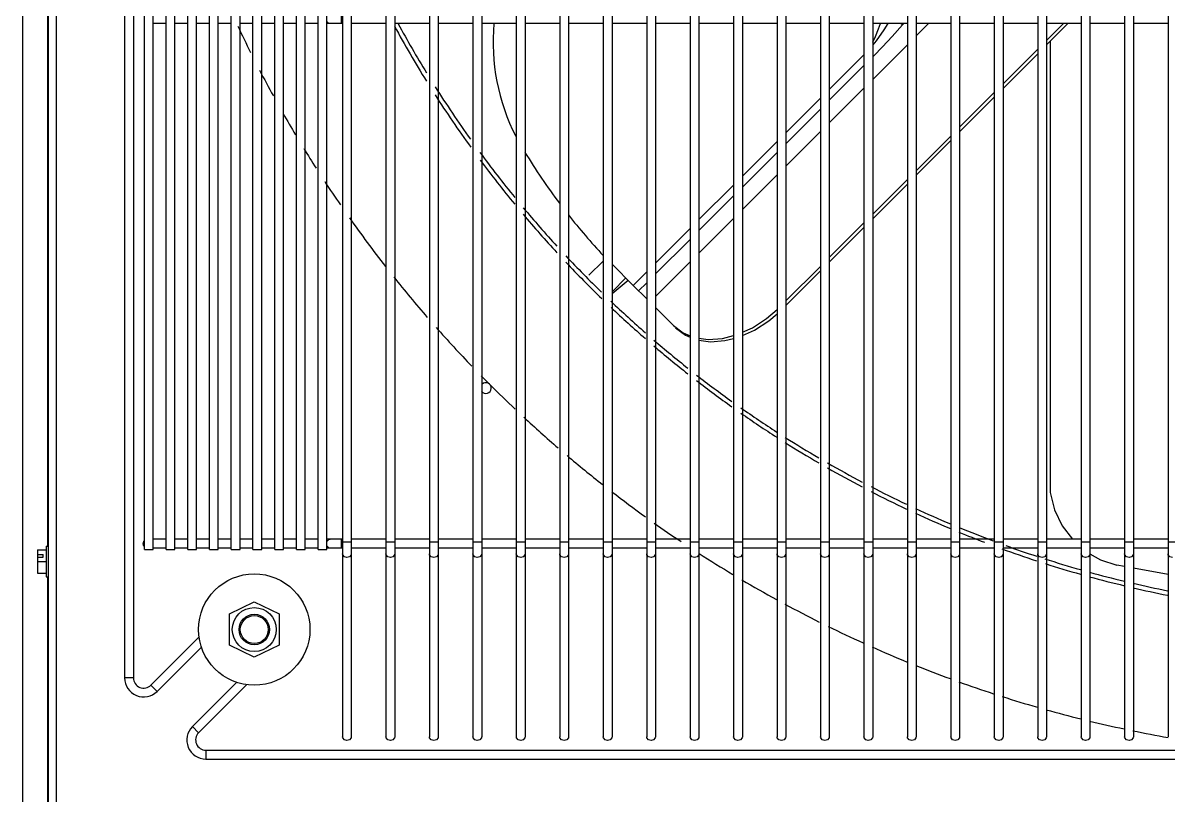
# Model space of a CAD drawing. Header units: metres. Extents: x -367 to 374, y -238 to 224.
# Drawn here: x 238.7818 to 239.1724, y 217.1954 to 217.4589 of the extents above; entities that cross this region are included whole.
import ezdxf
from ezdxf.enums import TextEntityAlignment as Align

# ---------------------------------------------------------------- set-up
doc = ezdxf.new("R2010")
doc.units = ezdxf.units.M
for name, color, linetype in [('ELE-ALIMENTADORES', 160, 'Continuous'), ('LA_BAU_BASES GERAIS_R00$0$ARQ-XREF-ATT', 8, 'Continuous'), ('LA_BAU_BASES GERAIS_R00$0$BASE', 253, 'Continuous'), ('LA_BAU_BASES GERAIS_R00$0$dutos', 31, 'Continuous')]:
    doc.layers.add(name, color=color, linetype=linetype)
doc.styles.add('LA_BAU_BASES GERAIS_R00$0$R60-125-RS', font='romans.shx', dxfattribs={"height": 0.19})
doc.styles.add('LA_BAU_BASES GERAIS_R00$0$R80-100-RS', font='romans.shx', dxfattribs={"height": 0.203})

# ---------------------------------------------------------------- blocks, each defined once
blk = doc.blocks.new('LA_BAU_BASES GERAIS_R00$0$A$C5BA41825')
at = {"layer": 'LA_BAU_BASES GERAIS_R00$0$dutos', "color": 251}
for p, q in [((-27.96822817459252, 38.10962436454304), (-27.96822817459252, 40.29452436454301)), ((-27.95944999999907, 38.10962436454304), (-27.95944999999907, 40.29452436454301)), ((-27.95689999999907, 40.29707436454305), (-27.95689999999907, 38.107074364543)), ((-27.85921130550925, 40.12119266126558), (-27.85921130550925, 39.27525855573538)), ((-27.85621130550925, 40.12119266126558), (-27.85621130550925, 39.27525855573538)), ((-27.84439130550925, 40.12119266126558), (-27.84439130550925, 39.27525855573538)), ((-27.84139130550925, 40.12119266126558), (-27.84139130550925, 39.27525855573538)), ((-27.82957130550925, 40.12119266126558), (-27.82957130550925, 39.27525855573538)), ((-27.82657130550925, 40.12119266126558), (-27.82657130550925, 39.27525855573538)), ((-27.81475130550925, 40.12119266126558), (-27.81475130550925, 39.27525855573538)), ((-27.81175130550925, 40.12119266126558), (-27.81175130550925, 39.27525855573538)), ((-27.79993130550925, 40.12119266126558), (-27.79993130550925, 39.27525855573538)), ((-27.79693130550925, 40.12119266126558), (-27.79693130550925, 39.27525855573538)), ((-27.78511130550925, 40.12119266126558), (-27.78511130550925, 39.27525855573538)), ((-27.78211130550925, 40.12119266126558), (-27.78211130550925, 39.27525855573538)), ((-27.77029130550925, 40.12119266126558), (-27.77029130550925, 39.27525855573538)), ((-27.76729130550925, 40.12119266126558), (-27.76729130550925, 39.27525855573538)), ((-27.75547130550925, 40.12119266126558), (-27.75547130550925, 39.27525855573538)), ((-27.75247130550925, 40.12119266126558), (-27.75247130550925, 39.27525855573538)), ((-27.74065130550925, 40.12119266126558), (-27.74065130550925, 39.27525855573538)), ((-27.73765130550925, 40.12119266126558), (-27.73765130550925, 39.27525855573538)), ((-27.72583130550925, 40.12119266126558), (-27.72583130550925, 39.27525855573538)), ((-27.72283130550925, 40.12119266126558), (-27.72283130550925, 39.27525855573538)), ((-27.71101130550925, 40.12119266126558), (-27.71101130550925, 39.27525855573538)), ((-27.70801130550925, 40.12119266126558), (-27.70801130550925, 39.27525855573538)), ((-27.69619130550925, 40.12119266126558), (-27.69619130550925, 39.27525855573538)), ((-27.69319130550925, 40.12119266126558), (-27.69319130550925, 39.27525855573538)), ((-27.68137130550925, 40.12119266126558), (-27.68137130550925, 39.27525855573538)), ((-27.67837130550925, 40.12119266126558), (-27.67837130550925, 39.27525855573538)), ((-27.66655130550925, 40.12119266126558), (-27.66655130550925, 39.27525855573538)), ((-27.66355130550925, 40.12119266126558), (-27.66355130550925, 39.27525855573538)), ((-27.65173130550925, 40.12119266126558), (-27.65173130550925, 39.27525855573538)), ((-27.64873130550925, 40.12119266126558), (-27.64873130550925, 39.27525855573538)), ((-27.63691130550925, 40.12119266126558), (-27.63691130550925, 39.27525855573538)), ((-27.63391130550925, 40.12119266126558), (-27.63391130550925, 39.27525855573538)), ((-27.62209130550925, 40.12119266126558), (-27.62209130550925, 39.27525855573538)), ((-27.61909130550925, 40.12119266126558), (-27.61909130550925, 39.27525855573538)), ((-27.60727130550925, 40.12119266126558), (-27.60727130550925, 39.27525855573538)), ((-27.60427130550925, 40.12119266126558), (-27.60427130550925, 39.27525855573538)), ((-27.59245130550925, 40.12119266126558), (-27.59245130550925, 39.27525855573538)), ((-27.58945130550925, 40.12119266126558), (-27.58945130550925, 39.27525855573538)), ((-27.57763130550925, 40.12119266126558), (-27.57763130550925, 39.27525855573538)), ((-27.93353130550961, 40.10296685413687), (-27.93353130550961, 39.29536887348809)), ((-27.93053130550961, 40.10296685413687), (-27.93053130550961, 39.29536887348809)), ((-27.92680649603725, 39.33915567005283), (-27.92680649603725, 40.05915567005286)), ((-27.92380649603725, 39.33915567005283), (-27.92380649603725, 40.05915567005286)), ((-27.91939649603725, 39.33915567005283), (-27.91939649603725, 40.05915567005286)), ((-27.91639649603725, 39.33915567005283), (-27.91639649603725, 40.05915567005286)), ((-27.91198649603725, 39.33915567005283), (-27.91198649603725, 40.05915567005286)), ((-27.90898649603725, 39.33915567005283), (-27.90898649603725, 40.05915567005286)), ((-27.90457649603725, 39.33915567005283), (-27.90457649603725, 40.05915567005286)), ((-27.90157649603725, 39.33915567005283), (-27.90157649603725, 40.05915567005286)), ((-27.89716649603725, 39.33915567005283), (-27.89716649603725, 40.05915567005286)), ((-27.89416649603725, 39.33915567005283), (-27.89416649603725, 40.05915567005286)), ((-27.88975649603725, 39.33915567005283), (-27.88975649603725, 40.05915567005286)), ((-27.88675649603725, 39.33915567005283), (-27.88675649603725, 40.05915567005286)), ((-27.88234649603725, 39.33915567005283), (-27.88234649603725, 40.05915567005286)), ((-27.87934649603725, 39.33915567005283), (-27.87934649603725, 40.05915567005286)), ((-27.87493649603725, 39.33915567005283), (-27.87493649603725, 40.05915567005286)), ((-27.87193649603725, 39.33915567005283), (-27.87193649603725, 40.05915567005286)), ((-27.86752649603725, 39.33915567005283), (-27.86752649603725, 40.05915567005286)), ((-27.86452649603725, 39.33915567005283), (-27.86452649603725, 40.05915567005286)), ((-27.95974289321834, 39.34032436454345), (-27.95974289321834, 40.02524436454303)), ((-27.85953130550889, 39.51865567005325), (-27.85953130550889, 39.52165567005318)), ((-27.91939649603725, 39.51865567005325), (-27.92380649603725, 39.51865567005325)), ((-27.91198649603725, 39.51865567005325), (-27.91639649603725, 39.51865567005325)), ((-27.90457649603725, 39.51865567005325), (-27.90898649603725, 39.51865567005325)), ((-27.89716649603725, 39.51865567005325), (-27.90157649603725, 39.51865567005325)), ((-27.88975649603725, 39.51865567005325), (-27.89416649603725, 39.51865567005325)), ((-27.88234649603725, 39.51865567005325), (-27.88675649603725, 39.51865567005325)), ((-27.87493649603725, 39.51865567005325), (-27.87934649603725, 39.51865567005325)), ((-27.86752649603725, 39.51865567005325), (-27.87193649603725, 39.51865567005325)), ((-27.85921130550925, 39.51865567005325), (-27.86452649603725, 39.51865567005325)), ((-27.84439130550925, 39.51865567005325), (-27.85621130550925, 39.51865567005325)), ((-27.82957130550925, 39.51865567005325), (-27.84139130550925, 39.51865567005325)), ((-27.81475130550925, 39.51865567005325), (-27.82657130550925, 39.51865567005325)), ((-27.79993130550925, 39.51865567005325), (-27.81175130550925, 39.51865567005325)), ((-27.78511130550925, 39.51865567005325), (-27.79693130550925, 39.51865567005325)), ((-27.77029130550925, 39.51865567005325), (-27.78211130550925, 39.51865567005325)), ((-27.75547130550925, 39.51865567005325), (-27.76729130550925, 39.51865567005325)), ((-27.74065130550925, 39.51865567005325), (-27.75247130550925, 39.51865567005325)), ((-27.72583130550925, 39.51865567005325), (-27.73765130550925, 39.51865567005325)), ((-27.71101130550925, 39.51865567005325), (-27.72283130550925, 39.51865567005325)), ((-27.69619130550925, 39.51865567005325), (-27.70801130550925, 39.51865567005325)), ((-27.68137130550925, 39.51865567005325), (-27.69319130550925, 39.51865567005325)), ((-27.66655130550925, 39.51865567005325), (-27.67837130550925, 39.51865567005325)), ((-27.66824889891434, 39.51820251389938), (-27.66888866735398, 39.51865567005325)), ((-27.66793981964016, 39.51865567005325), (-27.66824889891434, 39.51820251389938)), ((-27.66779574276053, 39.51865567005325), (-27.66824889891434, 39.51820251389938)), ((-27.65934574276088, 39.51865567005325), (-27.66355130550925, 39.51445010730379)), ((-27.65173130550925, 39.51865567005325), (-27.66355130550925, 39.51865567005325)), ((-27.63691130550925, 39.51865567005325), (-27.64873130550925, 39.51865567005325)), ((-27.62209130550925, 39.51865567005325), (-27.63391130550925, 39.51865567005325)), ((-27.61334574276052, 39.51865567005325), (-27.61909130550925, 39.51291010730449)), ((-27.61179574276088, 39.51865567005325), (-27.61909130550925, 39.51136010730374)), ((-27.60727130550925, 39.51865567005325), (-27.61909130550925, 39.51865567005325)), ((-27.59245130550925, 39.51865567005325), (-27.60427130550925, 39.51865567005325)), ((-27.57763130550925, 39.51865567005325), (-27.58945130550925, 39.51865567005325)), ((-27.66655130550925, 39.51145010730374), (-27.67837130550925, 39.4996301073038)), ((-27.62209130550925, 39.50991010730445), (-27.63391130550925, 39.49809010730451)), ((-27.6178231642347, 39.5126282485794), (-27.6178231642347, 39.35860063319069)), ((-27.68137130550925, 39.50802602690237), (-27.69319130550925, 39.49620603068342)), ((-27.67804488630379, 39.50763771302229), (-27.67837130550925, 39.50796413829539)), ((-27.67804488630379, 39.50763771302229), (-27.67837130550925, 39.50731129389328)), ((-27.62209130550925, 39.50836010730382), (-27.63391130550925, 39.49654010730376)), ((-27.68137130550925, 39.50431129459355), (-27.69319130550925, 39.49249129735244)), ((-27.68137130550925, 39.49663010730376), (-27.69319130550925, 39.48481010730382)), ((-27.63691130550925, 39.49509010730446), (-27.64873130550925, 39.48327010730452)), ((-27.63691130550925, 39.49354010730372), (-27.64873130550925, 39.48172010730377)), ((-27.69619130550925, 39.49320603164233), (-27.70801130550925, 39.48138603542338)), ((-27.69619130550925, 39.48949129805283), (-27.70801130550925, 39.47767130081172)), ((-27.69619130550925, 39.48181010730377), (-27.70801130550925, 39.46999010730383)), ((-27.71101130550925, 39.47838603638343), (-27.72283130550925, 39.46656604016448)), ((-27.65173130550925, 39.48027010730448), (-27.66355130550925, 39.46845010730453)), ((-27.65173130550925, 39.47872010730373), (-27.66355130550925, 39.46690010730379)), ((-27.71101130550925, 39.4746713015121), (-27.72283130550925, 39.462851304271)), ((-27.71101130550925, 39.46699010730379), (-27.72283130550925, 39.45517010730373)), ((-27.72583130550925, 39.46356604112339), (-27.73765130550925, 39.45174604490455)), ((-27.66655130550925, 39.46545010730449), (-27.67837130550925, 39.45363010730455)), ((-27.66655130550925, 39.46390010730374), (-27.67837130550925, 39.4520801073038)), ((-27.72583130550925, 39.45985130497138), (-27.73765130550925, 39.44803130773028)), ((-27.72583130550925, 39.4521701073038), (-27.73765130550925, 39.44035010730374)), ((-27.68137130550925, 39.45063010730451), (-27.69319130550925, 39.43881010730445)), ((-27.74065130550925, 39.44874604586448), (-27.75247130550925, 39.43692604964554)), ((-27.68137130550925, 39.44908010730376), (-27.69319130550925, 39.43726010730381)), ((-27.74065130550925, 39.44503130843066), (-27.75247130550925, 39.43321131119069)), ((-27.77515737005071, 39.43275979760233), (-27.77029130550925, 39.43762586214382)), ((-27.76729130550925, 39.43653975722339), (-27.76007445293616, 39.42932290465035)), ((-27.74065130550925, 39.43735010730381), (-27.75247130550925, 39.42553010730376)), ((-27.69619130550925, 39.43581010730452), (-27.70801130550925, 39.42399010730446)), ((-27.76729130550925, 39.42715547796161), (-27.76259916587834, 39.43184761759255)), ((-27.76729130550925, 39.42651175379285), (-27.76182468158343, 39.43107313329756)), ((-27.75547130550925, 39.43392605060455), (-27.76007445293616, 39.42932290465035)), ((-27.69619130550925, 39.43426010730377), (-27.70801130550925, 39.42244010730383)), ((-27.76007445293616, 39.42932290465035), (-27.75547130550925, 39.42471975722344)), ((-27.75547130550925, 39.43021131189107), (-27.75821708316271, 39.42746553487791)), ((-27.74637648054925, 39.41562493226445), (-27.75247130550925, 39.4217197572234)), ((-27.91939649603725, 39.34265567005252), (-27.92380649603725, 39.34265567005252)), ((-27.91198649603725, 39.34265567005252), (-27.91639649603725, 39.34265567005252)), ((-27.90457649603725, 39.34265567005252), (-27.90898649603725, 39.34265567005252)), ((-27.89716649603725, 39.34265567005252), (-27.90157649603725, 39.34265567005252)), ((-27.88975649603725, 39.34265567005252), (-27.89416649603725, 39.34265567005252)), ((-27.88234649603725, 39.34265567005252), (-27.88675649603725, 39.34265567005252)), ((-27.87493649603725, 39.34265567005252), (-27.87934649603725, 39.34265567005252)), ((-27.86752649603725, 39.34265567005252), (-27.87193649603725, 39.34265567005252)), ((-27.85921130550925, 39.34265567005252), (-27.86452649603725, 39.34265567005252)), ((-27.85953130550889, 39.33965567005248), (-27.85953130550889, 39.34265567005252)), ((-27.85621130550925, 39.34165567005323), (-27.85921130550925, 39.34165567005323)), ((-27.84439130550925, 39.34265567005252), (-27.85621130550925, 39.34265567005252)), ((-27.84139130550925, 39.34165567005323), (-27.84439130550925, 39.34165567005323)), ((-27.82957130550925, 39.34265567005252), (-27.84139130550925, 39.34265567005252)), ((-27.82657130550925, 39.34165567005323), (-27.82957130550925, 39.34165567005323)), ((-27.81475130550925, 39.34265567005252), (-27.82657130550925, 39.34265567005252)), ((-27.81175130550925, 39.34165567005323), (-27.81475130550925, 39.34165567005323)), ((-27.79993130550925, 39.34265567005252), (-27.81175130550925, 39.34265567005252)), ((-27.79693130550925, 39.34165567005323), (-27.79993130550925, 39.34165567005323)), ((-27.78511130550925, 39.34265567005252), (-27.79693130550925, 39.34265567005252)), ((-27.78211130550925, 39.34165567005323), (-27.78511130550925, 39.34165567005323)), ((-27.77029130550925, 39.34265567005252), (-27.78211130550925, 39.34265567005252)), ((-27.76729130550925, 39.34165567005323), (-27.77029130550925, 39.34165567005323)), ((-27.75547130550925, 39.34265567005252), (-27.76729130550925, 39.34265567005252)), ((-27.75247130550925, 39.34165567005323), (-27.75547130550925, 39.34165567005323)), ((-27.74065130550925, 39.34265567005252), (-27.75247130550925, 39.34265567005252)), ((-27.73765130550925, 39.34165567005323), (-27.74065130550925, 39.34165567005323)), ((-27.72583130550925, 39.34265567005252), (-27.73765130550925, 39.34265567005252)), ((-27.72283130550925, 39.34165567005323), (-27.72583130550925, 39.34165567005323)), ((-27.71101130550925, 39.34265567005252), (-27.72283130550925, 39.34265567005252)), ((-27.70801130550925, 39.34165567005323), (-27.71101130550925, 39.34165567005323)), ((-27.69619130550925, 39.34265567005252), (-27.70801130550925, 39.34265567005252)), ((-27.69319130550925, 39.34165567005323), (-27.69619130550925, 39.34165567005323)), ((-27.68137130550925, 39.34265567005252), (-27.69319130550925, 39.34265567005252)), ((-27.67837130550925, 39.34165567005323), (-27.68137130550925, 39.34165567005323)), ((-27.66655130550925, 39.34265567005252), (-27.67837130550925, 39.34265567005252)), ((-27.66355130550925, 39.34165567005323), (-27.66655130550925, 39.34165567005323)), ((-27.65173130550925, 39.34265567005252), (-27.66355130550925, 39.34265567005252)), ((-27.64873130550925, 39.34165567005323), (-27.65173130550925, 39.34165567005323)), ((-27.63691130550925, 39.34265567005252), (-27.64873130550925, 39.34265567005252)), ((-27.63391130550925, 39.34165567005323), (-27.63691130550925, 39.34165567005323)), ((-27.62209130550925, 39.34265567005252), (-27.63391130550925, 39.34265567005252)), ((-27.61909130550925, 39.34165567005323), (-27.62209130550925, 39.34165567005323)), ((-27.60727130550925, 39.34265567005252), (-27.61909130550925, 39.34265567005252)), ((-27.60427130550925, 39.34165567005323), (-27.60727130550925, 39.34165567005323)), ((-27.59245130550925, 39.34265567005252), (-27.60427130550925, 39.34265567005252)), ((-27.58945130550925, 39.34165567005323), (-27.59245130550925, 39.34165567005323)), ((-27.57763130550925, 39.34265567005252), (-27.58945130550925, 39.34265567005252)), ((-27.57463130550925, 39.34165567005323), (-27.57763130550925, 39.34165567005323)), ((-27.96328999999907, 39.33903436454341), (-27.96328999999907, 39.3350743645434)), ((-27.96328999999907, 39.33903436454341), (-27.96023999999943, 39.33903436454341)), ((-27.96328999999907, 39.33748737724522), (-27.96128999999943, 39.33748737724522)), ((-27.96128999999943, 39.33662135184159), (-27.96128999999943, 39.33748737724522)), ((-27.96023999999943, 39.34032436454345), (-27.95944999999907, 39.34032436454345)), ((-27.96023999999943, 39.34032430302818), (-27.96023999999943, 39.32982442605874)), ((-27.92697936373034, 39.34027399217393), (-27.92722745793215, 39.34115567005244)), ((-27.92680649603725, 39.3401289667172), (-27.92697936373034, 39.34027399217393)), ((-27.92680231534415, 39.33915567005283), (-27.92381067673034, 39.33915567005283)), ((-27.91939649603725, 39.33965567005248), (-27.92381067673034, 39.33965567005248)), ((-27.91939231534416, 39.33915567005283), (-27.91640067673034, 39.33915567005283)), ((-27.91198649603725, 39.33965567005248), (-27.91640067673034, 39.33965567005248)), ((-27.91198231534415, 39.33915567005283), (-27.90899067673034, 39.33915567005283)), ((-27.90457649603725, 39.33965567005248), (-27.90899067673034, 39.33965567005248)), ((-27.90457231534416, 39.33915567005283), (-27.90158067673034, 39.33915567005283)), ((-27.89716649603725, 39.33965567005248), (-27.90158067673034, 39.33965567005248)), ((-27.89716231534416, 39.33915567005283), (-27.89417067673034, 39.33915567005283)), ((-27.88975649603725, 39.33965567005248), (-27.89417067673034, 39.33965567005248)), ((-27.88975231534416, 39.33915567005283), (-27.88676067673034, 39.33915567005283)), ((-27.88234649603725, 39.33965567005248), (-27.88676067673034, 39.33965567005248)), ((-27.88234231534416, 39.33915567005283), (-27.87935067673034, 39.33915567005283)), ((-27.87493649603725, 39.33965567005248), (-27.87935067673034, 39.33965567005248)), ((-27.87493231534416, 39.33915567005283), (-27.87194067673034, 39.33915567005283)), ((-27.86752649603725, 39.33965567005248), (-27.87194067673034, 39.33965567005248)), ((-27.86752231534416, 39.33915567005283), (-27.86453067673143, 39.33915567005283)), ((-27.85921130550925, 39.33965567005248), (-27.86453067673143, 39.33965567005248)), ((-27.86382984467725, 39.33972908527801), (-27.86447936372998, 39.34027399217393)), ((-27.86342841982634, 39.33965567005248), (-27.86382984467725, 39.33972908527801)), ((-27.84439130550925, 39.33965567005248), (-27.85621130550925, 39.33965567005248)), ((-27.82957130550925, 39.33965567005248), (-27.84139130550925, 39.33965567005248)), ((-27.81475130550925, 39.33965567005248), (-27.82657130550925, 39.33965567005248)), ((-27.79993130550925, 39.33965567005248), (-27.81175130550925, 39.33965567005248)), ((-27.78511130550925, 39.33965567005248), (-27.79693130550925, 39.33965567005248)), ((-27.77029130550925, 39.33965567005248), (-27.78211130550925, 39.33965567005248)), ((-27.75547130550925, 39.33965567005248), (-27.76729130550925, 39.33965567005248)), ((-27.74065130550925, 39.33965567005248), (-27.75247130550925, 39.33965567005248)), ((-27.72583130550925, 39.33965567005248), (-27.73765130550925, 39.33965567005248)), ((-27.71101130550925, 39.33965567005248), (-27.72283130550925, 39.33965567005248)), ((-27.69619130550925, 39.33965567005248), (-27.70801130550925, 39.33965567005248)), ((-27.68137130550925, 39.33965567005248), (-27.69319130550925, 39.33965567005248)), ((-27.66655130550925, 39.33965567005248), (-27.67837130550925, 39.33965567005248)), ((-27.65173130550925, 39.33965567005248), (-27.66355130550925, 39.33965567005248)), ((-27.63691130550925, 39.33965567005248), (-27.64873130550925, 39.33965567005248)), ((-27.62209130550925, 39.33965567005248), (-27.63391130550925, 39.33965567005248)), ((-27.60727130550925, 39.33965567005248), (-27.61909130550925, 39.33965567005248)), ((-27.59245130550925, 39.33965567005248), (-27.60427130550925, 39.33965567005248)), ((-27.57763130550925, 39.33965567005248), (-27.58945130550925, 39.33965567005248)), ((-27.96328999999907, 39.33662135184159), (-27.96128999999943, 39.33662135184159)), ((-27.96328999999907, 39.3350743645434), (-27.96328999999907, 39.3311143645434)), ((-27.96328999999907, 39.3350743645434), (-27.96023999999943, 39.3350743645434)), ((-27.59245130550925, 39.33332639895866), (-27.59514106186634, 39.33382066510637)), ((-27.96328999999907, 39.3311143645434), (-27.96023999999943, 39.3311143645434)), ((-27.96023999999943, 39.32982436454336), (-27.95944999999907, 39.32982436454336)), ((-27.95974289321834, 39.07432436454269), (-27.95974289321834, 39.32982436454336)), ((-27.57763130550925, 39.33060309493248), (-27.58945130550925, 39.33277512284019)), ((-27.89781213244852, 39.31719037583616), (-27.88931213244816, 39.32131984311434)), ((-27.88931213244816, 39.32131984311434), (-27.88081213244779, 39.31719037583616)), ((-27.89781213244852, 39.30654931039146), (-27.89781213244852, 39.31719037583616)), ((-27.88081213244779, 39.31719037583616), (-27.88081213244779, 39.30654931039146)), ((-27.92455643177507, 39.29289399975437), (-27.90812311313507, 39.30932731839437)), ((-27.88931213244816, 39.30241984311431), (-27.89781213244852, 39.30654931039146)), ((-27.88081213244779, 39.30654931039146), (-27.88931213244816, 39.30241984311431)), ((-27.9224351114318, 39.29077267941102), (-27.90732691144088, 39.30588087940191)), ((-27.93053130550961, 39.29536887348809), (-27.93353130550961, 39.29536887348809)), ((-27.92455643177507, 39.29289399975437), (-27.9224351114318, 39.29077267941102)), ((-27.89530869899507, 39.29385746128628), (-27.91041429615107, 39.2787518641303)), ((-27.89186349380343, 39.29306002579142), (-27.9082929758078, 39.27663054378706)), ((-27.9082929758078, 39.27663054378706), (-27.91041429615107, 39.2787518641303)), ((-27.90581810207398, 39.27065567005252), (-27.90581810207398, 39.26765567005248)), ((-27.90581810207398, 39.27065567005252), (-27.09822212376162, 39.27065567005252)), ((-27.90581810207398, 39.26765567005248), (-27.09822212376162, 39.26765567005248))]:
    blk.add_line(p, q, dxfattribs=at)
for points in [[(-27.86342841982634, 39.51865567005325), (-27.86382984467725, 39.51872908527866), (-27.86447936372998, 39.5192739921747), (-27.86452649603725, 39.51944149110273)], [(-27.67837130550925, 39.51231232046234), (-27.67743850935761, 39.51423697971109), (-27.67635735872889, 39.51681383267396), (-27.67569636354271, 39.51865567005325)], [(-27.67322324043434, 39.51865567005325), (-27.67456245762379, 39.51650471550374), (-27.67724301296343, 39.51276757041978), (-27.67837130550925, 39.51137908487942)], [(-27.66824889891434, 39.51820251389938), (-27.67174480238343, 39.51423153530448), (-27.67501079567071, 39.51073174275109), (-27.67804488630379, 39.50763771302229)], [(-27.72283130550925, 39.41332341955035), (-27.71942302562888, 39.4148620012096), (-27.71458998859688, 39.41798786580489), (-27.71101130550925, 39.42110053664555)], [(-27.72283130550925, 39.41219856542125), (-27.71864802562852, 39.41408700121031), (-27.71381498859652, 39.41721286580446), (-27.71101130550925, 39.41965145630888)], [(-27.74637648054925, 39.41562493226445), (-27.74304251996343, 39.41310618318926), (-27.74065130550925, 39.41215069437646)], [(-27.74560148054998, 39.41484993226413), (-27.74226751996307, 39.41233118318996), (-27.74065130550925, 39.41168537125577)], [(-27.73765130550925, 39.41130897499465), (-27.73446785765507, 39.41086644816812), (-27.72955667539579, 39.411231533982), (-27.72583130550925, 39.41222090448161)], [(-27.73765130550925, 39.410641706707), (-27.7336928576547, 39.4100914481678), (-27.72878167539653, 39.41045653398157), (-27.72583130550925, 39.41124008273505)], [(-27.6178231642347, 39.35860063319069), (-27.6163342220318, 39.35273862642157), (-27.61373449844888, 39.34730273020955), (-27.61025685369325, 39.34265567005252)], [(-27.92722745793215, 39.34115567005244), (-27.92697936373034, 39.34203734793107), (-27.92680649603725, 39.34218237338882)], [(-27.86452649603725, 39.34186984900305), (-27.86447936372998, 39.34203734793107), (-27.86382984467725, 39.34258225482699), (-27.86342841982634, 39.34265567005252)], [(-27.85771130550925, 39.33645951763037), (-27.85859298338779, 39.33670761183214), (-27.8591378902838, 39.33735713088481), (-27.85921130550925, 39.33775855573572)], [(-27.85621130550925, 39.33775855573572), (-27.85628472073471, 39.33735713088481), (-27.8568296276307, 39.33670761183214), (-27.85771130550925, 39.33645951763037)], [(-27.84289130550925, 39.33645951763037), (-27.84377298338779, 39.33670761183214), (-27.8443178902838, 39.33735713088481), (-27.84439130550925, 39.33775855573572)], [(-27.84139130550925, 39.33775855573572), (-27.84146472073471, 39.33735713088481), (-27.8420096276307, 39.33670761183214), (-27.84289130550925, 39.33645951763037)], [(-27.82807130550925, 39.33645951763037), (-27.82895298338779, 39.33670761183214), (-27.8294978902838, 39.33735713088481), (-27.82957130550925, 39.33775855573572)], [(-27.82657130550925, 39.33775855573572), (-27.82664472073471, 39.33735713088481), (-27.8271896276307, 39.33670761183214), (-27.82807130550925, 39.33645951763037)], [(-27.81325130550925, 39.33645951763037), (-27.81413298338779, 39.33670761183214), (-27.8146778902838, 39.33735713088481), (-27.81475130550925, 39.33775855573572)], [(-27.81175130550925, 39.33775855573572), (-27.81182472073471, 39.33735713088481), (-27.81236962763071, 39.33670761183214), (-27.81325130550925, 39.33645951763037)], [(-27.79843130550925, 39.33645951763037), (-27.79931298338779, 39.33670761183214), (-27.7998578902838, 39.33735713088481), (-27.79993130550925, 39.33775855573572)], [(-27.79693130550925, 39.33775855573572), (-27.79700472073471, 39.33735713088481), (-27.79754962763071, 39.33670761183214), (-27.79843130550925, 39.33645951763037)], [(-27.78361130550925, 39.33645951763037), (-27.78449298338779, 39.33670761183214), (-27.7850378902838, 39.33735713088481), (-27.78511130550925, 39.33775855573572)], [(-27.78211130550925, 39.33775855573572), (-27.7821847207347, 39.33735713088481), (-27.78272962763071, 39.33670761183214), (-27.78361130550925, 39.33645951763037)], [(-27.76879130550925, 39.33645951763037), (-27.7696729833878, 39.33670761183214), (-27.7702178902838, 39.33735713088481), (-27.77029130550925, 39.33775855573572)], [(-27.76729130550925, 39.33775855573572), (-27.7673647207347, 39.33735713088481), (-27.76790962763071, 39.33670761183214), (-27.76879130550925, 39.33645951763037)], [(-27.75397130550925, 39.33645951763037), (-27.7548529833878, 39.33670761183214), (-27.7553978902838, 39.33735713088481), (-27.75547130550925, 39.33775855573572)], [(-27.75247130550925, 39.33775855573572), (-27.7525447207347, 39.33735713088481), (-27.75308962763071, 39.33670761183214), (-27.75397130550925, 39.33645951763037)], [(-27.73915130550925, 39.33645951763037), (-27.7400329833878, 39.33670761183214), (-27.7405778902838, 39.33735713088481), (-27.74065130550925, 39.33775855573572)], [(-27.73765130550925, 39.33775855573572), (-27.7377247207347, 39.33735713088481), (-27.73826962763071, 39.33670761183214), (-27.73915130550925, 39.33645951763037)], [(-27.72433130550925, 39.33645951763037), (-27.7252129833878, 39.33670761183214), (-27.72575789028379, 39.33735713088481), (-27.72583130550925, 39.33775855573572)], [(-27.72283130550925, 39.33775855573572), (-27.7229047207347, 39.33735713088481), (-27.72344962763071, 39.33670761183214), (-27.72433130550925, 39.33645951763037)], [(-27.70951130550925, 39.33645951763037), (-27.7103929833878, 39.33670761183214), (-27.71093789028379, 39.33735713088481), (-27.71101130550925, 39.33775855573572)], [(-27.70801130550925, 39.33775855573572), (-27.7080847207347, 39.33735713088481), (-27.70862962763071, 39.33670761183214), (-27.70951130550925, 39.33645951763037)], [(-27.69469130550925, 39.33645951763037), (-27.6955729833878, 39.33670761183214), (-27.69611789028379, 39.33735713088481), (-27.69619130550925, 39.33775855573572)], [(-27.69319130550925, 39.33775855573572), (-27.6932647207347, 39.33735713088481), (-27.69380962763071, 39.33670761183214), (-27.69469130550925, 39.33645951763037)], [(-27.67987130550925, 39.33645951763037), (-27.6807529833878, 39.33670761183214), (-27.68129789028379, 39.33735713088481), (-27.68137130550925, 39.33775855573572)], [(-27.67837130550925, 39.33775855573572), (-27.6784447207347, 39.33735713088481), (-27.67898962763071, 39.33670761183214), (-27.67987130550925, 39.33645951763037)], [(-27.66505130550925, 39.33645951763037), (-27.6659329833878, 39.33670761183214), (-27.66647789028379, 39.33735713088481), (-27.66655130550925, 39.33775855573572)], [(-27.66355130550925, 39.33775855573572), (-27.6636247207347, 39.33735713088481), (-27.66416962763071, 39.33670761183214), (-27.66505130550925, 39.33645951763037)], [(-27.65023130550925, 39.33645951763037), (-27.6511129833878, 39.33670761183214), (-27.65165789028379, 39.33735713088481), (-27.65173130550925, 39.33775855573572)], [(-27.64873130550925, 39.33775855573572), (-27.6488047207347, 39.33735713088481), (-27.64934962763071, 39.33670761183214), (-27.65023130550925, 39.33645951763037)], [(-27.63541130550925, 39.33645951763037), (-27.6362929833878, 39.33670761183214), (-27.63683789028379, 39.33735713088481), (-27.63691130550925, 39.33775855573572)], [(-27.63391130550925, 39.33775855573572), (-27.6339847207347, 39.33735713088481), (-27.63452962763071, 39.33670761183214), (-27.63541130550925, 39.33645951763037)], [(-27.62059130550925, 39.33645951763037), (-27.6214729833878, 39.33670761183214), (-27.62201789028379, 39.33735713088481), (-27.62209130550925, 39.33775855573572)], [(-27.61909130550925, 39.33775855573572), (-27.6191647207347, 39.33735713088481), (-27.61970962763071, 39.33670761183214), (-27.62059130550925, 39.33645951763037)], [(-27.60577130550925, 39.33645951763037), (-27.6066529833878, 39.33670761183214), (-27.60719789028379, 39.33735713088481), (-27.60727130550925, 39.33775855573572)], [(-27.60427130550925, 39.33775855573572), (-27.60434472073471, 39.33735713088481), (-27.6048896276307, 39.33670761183214), (-27.60577130550925, 39.33645951763037)], [(-27.60427636345252, 39.33774986095909), (-27.60065330848743, 39.33564224973429), (-27.59514106186634, 39.33382066510637)], [(-27.59095130550925, 39.33645951763037), (-27.5918329833878, 39.33670761183214), (-27.59237789028379, 39.33735713088481), (-27.59245130550925, 39.33775855573572)], [(-27.58945130550925, 39.33775855573572), (-27.58952472073471, 39.33735713088481), (-27.5900696276307, 39.33670761183214), (-27.59095130550925, 39.33645951763037)], [(-27.57613130550925, 39.33645951763037), (-27.5770129833878, 39.33670761183214), (-27.57755789028379, 39.33735713088481), (-27.57763130550925, 39.33775855573572)], [(-27.85771130550925, 39.27395951762992), (-27.85859298338779, 39.2742076118318), (-27.8591378902838, 39.27485713088447), (-27.85920600364525, 39.27525855573538)], [(-27.85621660737325, 39.27525855573538), (-27.85628472073471, 39.27485713088447), (-27.8568296276307, 39.2742076118318), (-27.85771130550925, 39.27395951762992)], [(-27.84289130550925, 39.27395951762992), (-27.84377298338779, 39.2742076118318), (-27.8443178902838, 39.27485713088447), (-27.84438600364525, 39.27525855573538)], [(-27.84139660737325, 39.27525855573538), (-27.84146472073471, 39.27485713088447), (-27.8420096276307, 39.2742076118318), (-27.84289130550925, 39.27395951762992)], [(-27.82807130550925, 39.27395951762992), (-27.82895298338779, 39.2742076118318), (-27.8294978902838, 39.27485713088447), (-27.82956600364525, 39.27525855573538)], [(-27.82657660737325, 39.27525855573538), (-27.82664472073471, 39.27485713088447), (-27.8271896276307, 39.2742076118318), (-27.82807130550925, 39.27395951762992)], [(-27.81325130550925, 39.27395951762992), (-27.81413298338779, 39.2742076118318), (-27.8146778902838, 39.27485713088447), (-27.81474600364525, 39.27525855573538)], [(-27.81175660737325, 39.27525855573538), (-27.81182472073471, 39.27485713088447), (-27.81236962763071, 39.2742076118318), (-27.81325130550925, 39.27395951762992)], [(-27.79843130550925, 39.27395951762992), (-27.79931298338779, 39.2742076118318), (-27.7998578902838, 39.27485713088447), (-27.79992600364525, 39.27525855573538)], [(-27.79693660737325, 39.27525855573538), (-27.79700472073471, 39.27485713088447), (-27.79754962763071, 39.2742076118318), (-27.79843130550925, 39.27395951762992)], [(-27.78361130550925, 39.27395951762992), (-27.78449298338779, 39.2742076118318), (-27.7850378902838, 39.27485713088447), (-27.78510600364525, 39.27525855573538)], [(-27.78211660737325, 39.27525855573538), (-27.7821847207347, 39.27485713088447), (-27.78272962763071, 39.2742076118318), (-27.78361130550925, 39.27395951762992)], [(-27.76879130550925, 39.27395951762992), (-27.7696729833878, 39.2742076118318), (-27.7702178902838, 39.27485713088447), (-27.77028600364525, 39.27525855573538)], [(-27.76729660737325, 39.27525855573538), (-27.7673647207347, 39.27485713088447), (-27.76790962763071, 39.2742076118318), (-27.76879130550925, 39.27395951762992)], [(-27.75397130550925, 39.27395951762992), (-27.7548529833878, 39.2742076118318), (-27.7553978902838, 39.27485713088447), (-27.75546600364525, 39.27525855573538)], [(-27.75247660737325, 39.27525855573538), (-27.7525447207347, 39.27485713088447), (-27.75308962763071, 39.2742076118318), (-27.75397130550925, 39.27395951762992)], [(-27.73915130550925, 39.27395951762992), (-27.7400329833878, 39.2742076118318), (-27.7405778902838, 39.27485713088447), (-27.74064600364525, 39.27525855573538)], [(-27.73765660737325, 39.27525855573538), (-27.7377247207347, 39.27485713088447), (-27.73826962763071, 39.2742076118318), (-27.73915130550925, 39.27395951762992)], [(-27.72433130550925, 39.27395951762992), (-27.7252129833878, 39.2742076118318), (-27.72575789028379, 39.27485713088447), (-27.72582600364525, 39.27525855573538)], [(-27.72283660737325, 39.27525855573538), (-27.7229047207347, 39.27485713088447), (-27.72344962763071, 39.2742076118318), (-27.72433130550925, 39.27395951762992)], [(-27.70951130550925, 39.27395951762992), (-27.7103929833878, 39.2742076118318), (-27.71093789028379, 39.27485713088447), (-27.71100600364525, 39.27525855573538)], [(-27.70801660737325, 39.27525855573538), (-27.7080847207347, 39.27485713088447), (-27.70862962763071, 39.2742076118318), (-27.70951130550925, 39.27395951762992)], [(-27.69469130550925, 39.27395951762992), (-27.6955729833878, 39.2742076118318), (-27.69611789028379, 39.27485713088447), (-27.69618600364525, 39.27525855573538)], [(-27.69319660737325, 39.27525855573538), (-27.6932647207347, 39.27485713088447), (-27.69380962763071, 39.2742076118318), (-27.69469130550925, 39.27395951762992)], [(-27.67987130550925, 39.27395951762992), (-27.6807529833878, 39.2742076118318), (-27.68129789028379, 39.27485713088447), (-27.68136600364525, 39.27525855573538)], [(-27.67837660737325, 39.27525855573538), (-27.6784447207347, 39.27485713088447), (-27.67898962763071, 39.2742076118318), (-27.67987130550925, 39.27395951762992)], [(-27.66505130550925, 39.27395951762992), (-27.6659329833878, 39.2742076118318), (-27.66647789028379, 39.27485713088447), (-27.66654600364525, 39.27525855573538)], [(-27.66355660737325, 39.27525855573538), (-27.6636247207347, 39.27485713088447), (-27.66416962763071, 39.2742076118318), (-27.66505130550925, 39.27395951762992)], [(-27.65023130550925, 39.27395951762992), (-27.6511129833878, 39.2742076118318), (-27.65165789028379, 39.27485713088447), (-27.65172600364525, 39.27525855573538)], [(-27.64873660737325, 39.27525855573538), (-27.6488047207347, 39.27485713088447), (-27.64934962763071, 39.2742076118318), (-27.65023130550925, 39.27395951762992)], [(-27.63541130550925, 39.27395951762992), (-27.6362929833878, 39.2742076118318), (-27.63683789028379, 39.27485713088447), (-27.63690600364525, 39.27525855573538)], [(-27.63391660737325, 39.27525855573538), (-27.6339847207347, 39.27485713088447), (-27.63452962763071, 39.2742076118318), (-27.63541130550925, 39.27395951762992)], [(-27.62059130550925, 39.27395951762992), (-27.6214729833878, 39.2742076118318), (-27.62201789028379, 39.27485713088447), (-27.62208600364525, 39.27525855573538)], [(-27.61909660737325, 39.27525855573538), (-27.6191647207347, 39.27485713088447), (-27.61970962763071, 39.2742076118318), (-27.62059130550925, 39.27395951762992)], [(-27.60577130550925, 39.27395951762992), (-27.6066529833878, 39.2742076118318), (-27.60719789028379, 39.27485713088447), (-27.60726600364525, 39.27525855573538)], [(-27.60427660737325, 39.27525855573538), (-27.60434472073471, 39.27485713088447), (-27.6048896276307, 39.2742076118318), (-27.60577130550925, 39.27395951762992)], [(-27.59095130550925, 39.27395951762992), (-27.5918329833878, 39.2742076118318), (-27.59237789028379, 39.27485713088447), (-27.59244600364525, 39.27525855573538)], [(-27.58945660737325, 39.27525855573538), (-27.58952472073471, 39.27485713088447), (-27.5900696276307, 39.2742076118318), (-27.59095130550925, 39.27395951762992)]]:
    blk.add_lwpolyline(points, dxfattribs=at)
for radius in [0.01900000000036363, 0.007499999999999997, 0.005200000000363635, 0.004762499999999999]:
    blk.add_circle((-27.88931213244816, 39.31186984311432), radius, dxfattribs=at)
for centre, radius, start, end in [((-27.50203099999907, 39.70257436454335), 0.4341807889319999, 205.1852872673036, 206.5039879902899), ((-27.50203099999907, 39.70257436454335), 0.3864947102519999, 208.5705148056124, 211.7778879680266), ((-27.50203099999907, 39.70257436454335), 0.3850000000003635, 208.5419388295616, 211.4327847215643), ((-27.73785842992307, 39.51223259319647), 0.07000000000036362, 174.7263894908697, 207.2438959851943), ((-27.50203099999907, 39.70257436454335), 0.4341807889319999, 207.4009851191789, 208.7184136646434), ((-27.50203099999907, 39.70257436454335), 0.3864947102519999, 212.5920605367158, 215.7996545789956), ((-27.50203099999907, 39.70257436454335), 0.3850000000003635, 212.2501111785932, 215.470230614418), ((-27.50203099999907, 39.70257436454335), 0.4341807889319999, 209.6132149109955, 210.7359093333116), ((-27.50203099999907, 39.70257436454335), 0.4341807889319999, 211.4488799940165, 212.4981622271382), ((-27.50203099999907, 39.70257436454335), 0.3850000000003635, 216.2873601430978, 219.1974593152942), ((-27.61371527700052, 39.58604935944925), 0.2144314280116363, 211.2765163045033, 216.8860897571837), ((-27.50203099999907, 39.70257436454335), 0.3864947102519999, 216.6135813493073, 219.4509389117169), ((-27.50203099999907, 39.70257436454335), 0.4341807889319999, 213.2124725895236, 214.4782915343879), ((-27.50203099999907, 39.70257436454335), 0.3850000000003635, 219.8574915055501, 222.4574934789496), ((-27.50203099999907, 39.70257436454335), 0.4341807889319999, 215.1925033619139, 217.9171536827074), ((-27.50203099999907, 39.70257436454335), 0.3864947102519999, 220.1083919320313, 222.6982809301826), ((-27.61371527700052, 39.58604935944925), 0.2144314280116363, 218.2212211714488, 223.102965948898), ((-27.50203099999907, 39.70257436454335), 0.3850000000003635, 223.1173196434002, 225.7171036923288), ((-27.50203099999907, 39.70257436454335), 0.3864947102519999, 223.3555520759066, 225.9453114233371), ((-27.50203099999907, 39.70257436454335), 0.4341807889319999, 218.5167810905748, 220.8810905896459), ((-27.50203099999907, 39.70257436454335), 0.3850000000003635, 226.3770252612603, 228.7488520417835), ((-27.50203099999907, 39.70257436454335), 0.3864947102519999, 226.6026986393187, 228.9338776288837), ((-27.50203099999907, 39.70257436454335), 0.4341807889319999, 221.4819438996138, 223.8542486623163), ((-27.50203099999907, 39.70257436454335), 0.3864947102519999, 229.4980134543683, 231.7207989138537), ((-27.50203099999907, 39.70257436454335), 0.3850000000003635, 229.3151762930987, 231.5465773603364), ((-27.50203099999907, 39.70257436454335), 0.4341807889319999, 224.4579280184329, 224.9557383322423), ((-27.81032955659725, 39.39427580794518), 0.001849999999636363, 216.874640373919, 134.9999999997854), ((-27.50203099999907, 39.70257436454335), 0.3864947102519999, 232.2849922697826, 234.5081193115143), ((-27.50203099999907, 39.70257436454335), 0.3850000000003635, 232.1129558315122, 234.3446867473132), ((-27.50203099999907, 39.70257436454335), 0.4341807889319999, 225.0442616673263, 226.6083238475118), ((-27.50203099999907, 39.70257436454335), 0.4341807889319999, 227.1360154453951, 229.2111762322424), ((-27.50203099999907, 39.70257436454335), 0.3850000000003635, 234.9111784379377, 237.1120573724311), ((-27.50203099999907, 39.70257436454335), 0.3864947102519999, 235.0724285231665, 237.248934064615), ((-27.50203099999907, 39.70257436454335), 0.3850000000003635, 237.6201590245909, 239.6225466190408), ((-27.50203099999907, 39.70257436454335), 0.3864947102519999, 237.7550862136367, 239.7497700359825), ((-27.50203099999907, 39.70257436454335), 0.4341807889319999, 229.737080601405, 231.8073226829098), ((-27.50203099999907, 39.70257436454335), 0.3850000000003635, 240.1308483526246, 242.1336603262025), ((-27.50203099999907, 39.70257436454335), 0.3864947102519999, 240.2561111506694, 242.251179761403), ((-27.50203099999907, 39.70257436454335), 0.4341807889319999, 232.3325205581579, 234.2255179188764), ((-27.50203099999907, 39.70257436454335), 0.3850000000003635, 242.6419773949281, 244.6444858526054), ((-27.50203099999907, 39.70257436454335), 0.3864947102519999, 242.7575272326258, 244.7522611515999), ((-27.50203099999907, 39.70257436454335), 0.3850000000003635, 245.1526335145114, 247.096336127603), ((-27.50203099999907, 39.70257436454335), 0.3864947102519999, 245.2584323735019, 247.1875632236372), ((-27.50203099999907, 39.70257436454335), 0.4341807889319999, 234.7020582665748, 236.1738920095042), ((-27.50203099999907, 39.70257436454335), 0.3864947102519999, 247.6584359686308, 249.0479008077603), ((-27.50203099999907, 39.70257436454335), 0.3850000000003635, 247.5690447699752, 249.4311722065981), ((-27.50203099999907, 39.70257436454335), 0.4341807889319999, 237.1451018625899, 238.9357891962204), ((-27.50203099999907, 39.70257436454335), 0.3864947102519999, 249.9840612177558, 251.8385551126102), ((-27.50203099999907, 39.70257436454335), 0.3850000000003635, 250.1177149277113, 251.7831536177023), ((-27.50203099999907, 39.70257436454335), 0.3850000000003635, 252.2058383471208, 254.0995700499647), ((-27.50203099999907, 39.70257436454335), 0.3864947102519999, 252.3092198601978, 254.1636754751694), ((-27.50203099999907, 39.70257436454335), 0.3850000000003635, 254.5720973901485, 256.4074588981149), ((-27.50203099999907, 39.70257436454335), 0.3864947102519999, 254.6343776505616, 256.4602741716335), ((-27.50203099999907, 39.70257436454335), 0.4341807889319999, 239.4115890131667, 241.192681558459), ((-27.50203099999907, 39.70257436454335), 0.3864947102519999, 256.9116235435296, 258.6898778201463), ((-27.50203099999907, 39.70257436454335), 0.3850000000003635, 256.8605617551362, 258.6457216051311), ((-27.50203099999907, 39.70257436454335), 0.4341807889319999, 241.6342687042486, 243.3760773203135), ((-27.50203099999907, 39.70257436454335), 0.4341807889319999, 243.8183973970612, 245.5605377514651), ((-27.50203099999907, 39.70257436454335), 0.4341807889319999, 246.0022928475839, 247.7273009256815), ((-27.50203099999907, 39.70257436454335), 0.4341807889319999, 248.1449127907309, 249.7930517060089), ((-27.92703130550888, 39.29536887348809), 0.006499999999636361, 180, 314.9999999997854), ((-27.92703130550888, 39.29536887348809), 0.003499999999636363, 180, 314.9999999997854), ((-27.50203099999907, 39.70257436454335), 0.4341807889319999, 250.2118424867625, 251.8624935450005), ((-27.50203099999907, 39.70257436454335), 0.4341807889319999, 252.2813784426603, 253.9302562426441), ((-27.50203099999907, 39.70257436454335), 0.4341807889319999, 254.3481481338729, 255.9586961810449), ((-27.90581810207398, 39.27415567005323), 0.006499999999636361, 134.9999999997854, 270), ((-27.50203099999907, 39.70257436454335), 0.4341807889319999, 256.3624301641033, 257.9550221985967), ((-27.90581810207398, 39.27415567005323), 0.003499999999636363, 134.9999999997854, 270), ((-27.50203099999907, 39.70257436454335), 0.4341807889319999, 258.3595154186769, 259.9695517567376)]:
    blk.add_arc(centre, radius, start, end, dxfattribs=at)
blk = doc.blocks.new('LA_BAU_BASES GERAIS_R00')
at = {"layer": 'LA_BAU_BASES GERAIS_R00$0$ARQ-XREF-ATT'}
blk.add_blockref('LA_BAU_BASES GERAIS_R00$0$A$C5BA41825', (266.75, 177.9399999999999), dxfattribs=at)
at = {"layer": 'LA_BAU_BASES GERAIS_R00$0$BASE', "style": 'LA_BAU_BASES GERAIS_R00$0$R60-125-RS'}
for p in [(242.7815727361595, 218.919159373358), (358.6365727361596, 192.964159373358)]:
    blk.add_attdef('S', text='', height=0.19, rotation=90, dxfattribs=at).set_placement(p, align=Align.MIDDLE_CENTER)
at = {"layer": 'LA_BAU_BASES GERAIS_R00$0$BASE', "style": 'LA_BAU_BASES GERAIS_R00$0$R80-100-RS'}
blk.add_attdef('ACESSO', text='', height=0.203, dxfattribs=at).set_placement((365.922255870473, 191.9868442639211), align=Align.TOP_CENTER)
at = {"layer": 'LA_BAU_BASES GERAIS_R00$0$BASE', "style": 'LA_BAU_BASES GERAIS_R00$0$R60-125-RS'}
blk.add_attdef('S', text='', height=0.19, dxfattribs=at).set_placement((266.114159373358, 180.9134272638404), align=Align.MIDDLE_CENTER)

msp = doc.modelspace()

# ---------------------------------------------------------------- block references
at = {"layer": 'ELE-ALIMENTADORES', "color": 2}
msp.add_blockref('LA_BAU_BASES GERAIS_R00', (0, 0), dxfattribs=at)

doc.saveas('drawing.dxf')
